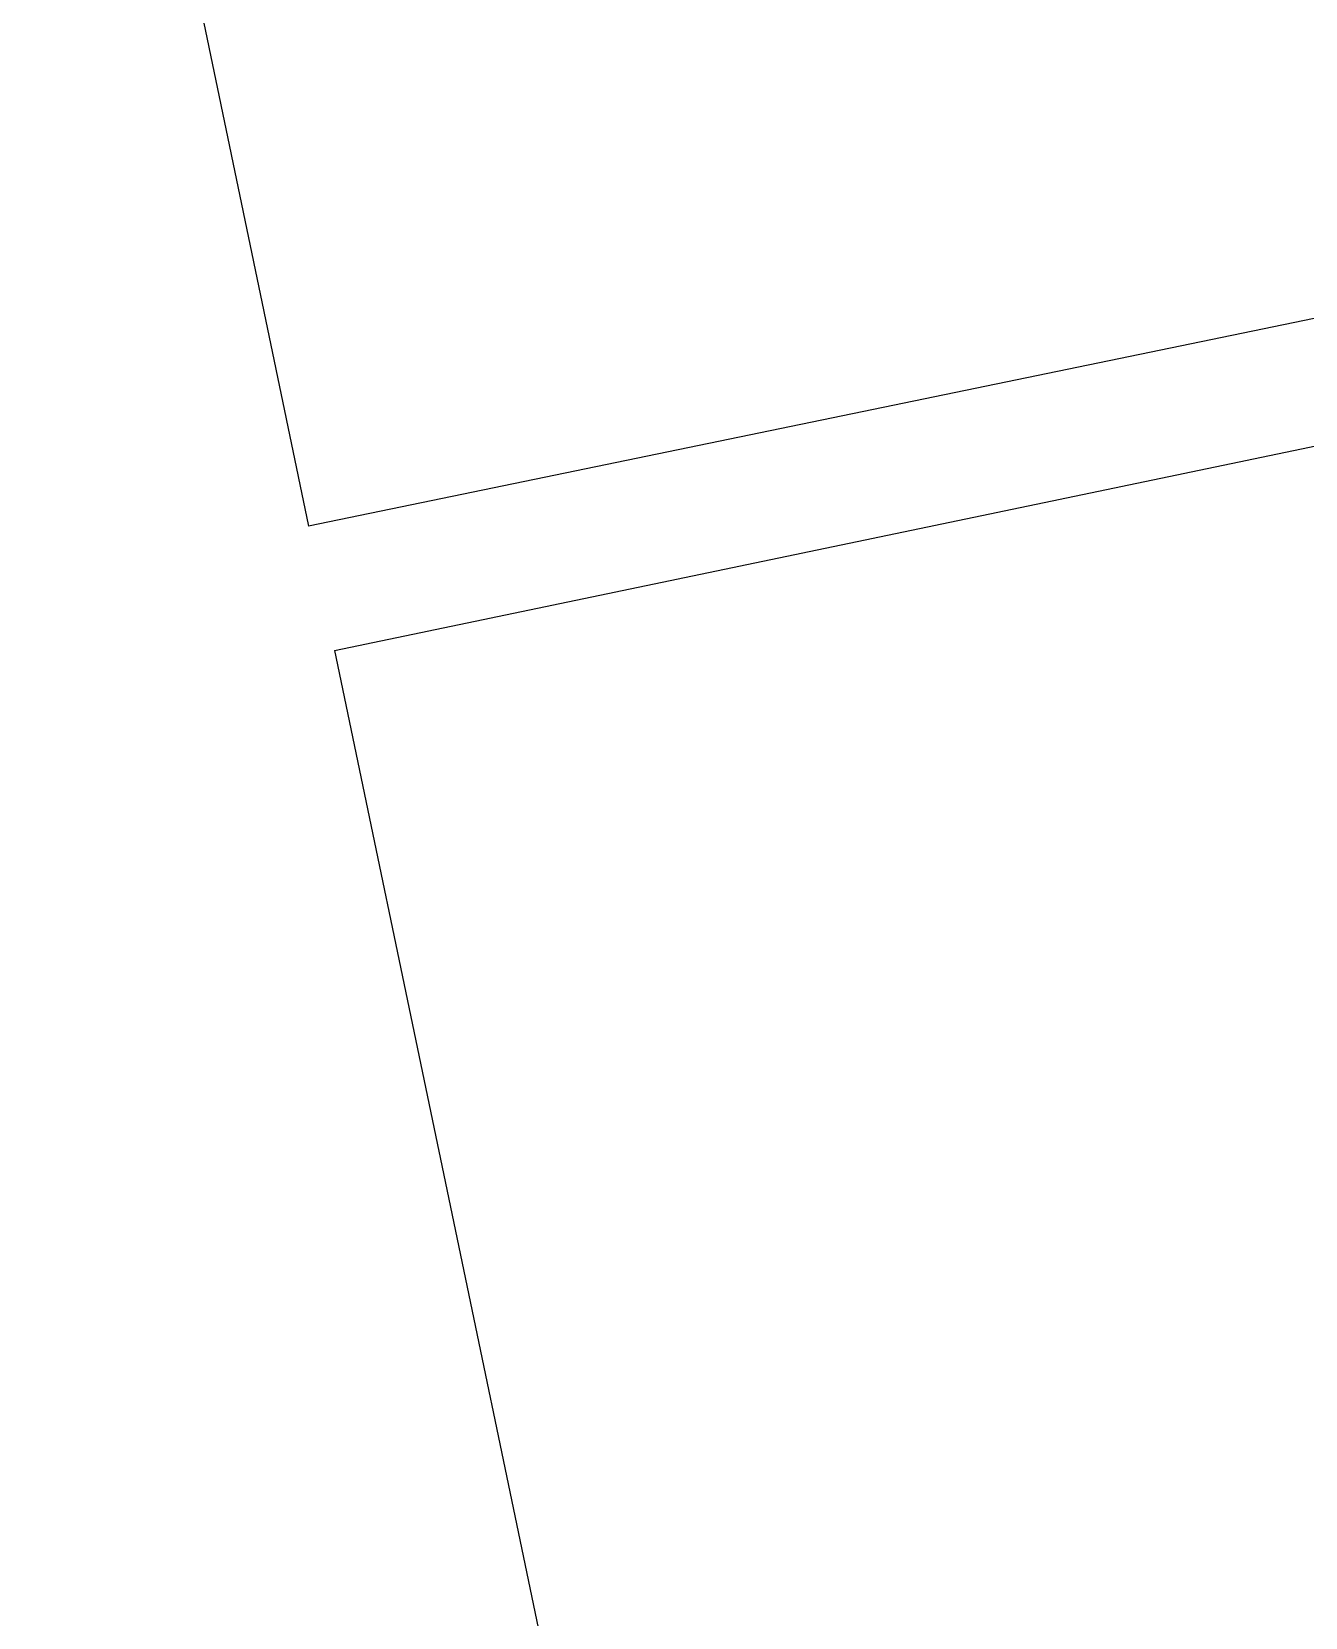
# Model space of a CAD drawing. Header units: inches. Extents: x 343 to 3010, y 5135 to 6248.
# Drawn here: x 2137.8 to 2179.5, y 5519.2 to 5571.2 of the extents above; entities that cross this region are included whole.
import ezdxf

# ---------------------------------------------------------------- set-up
doc = ezdxf.new("R2010")
doc.units = ezdxf.units.IN
doc.header["$LTSCALE"] = 10
doc.header["$MEASUREMENT"] = 0

msp = doc.modelspace()

# ---------------------------------------------------------------- linework, layer by layer
for p, q in [((2137.785, 5598.533), (2146.862, 5555.001)), ((2179.829, 5561.81), (2146.862, 5555.001)), ((2147.711, 5550.932), (2180.787, 5557.82)), ((2147.711, 5550.932), (2178.399, 5403.751))]:
    msp.add_line(p, q)
msp.add_arc((552.087, 13172.364), 7940.723, 281.6946282, 285.8270521)

doc.saveas('drawing.dxf')
